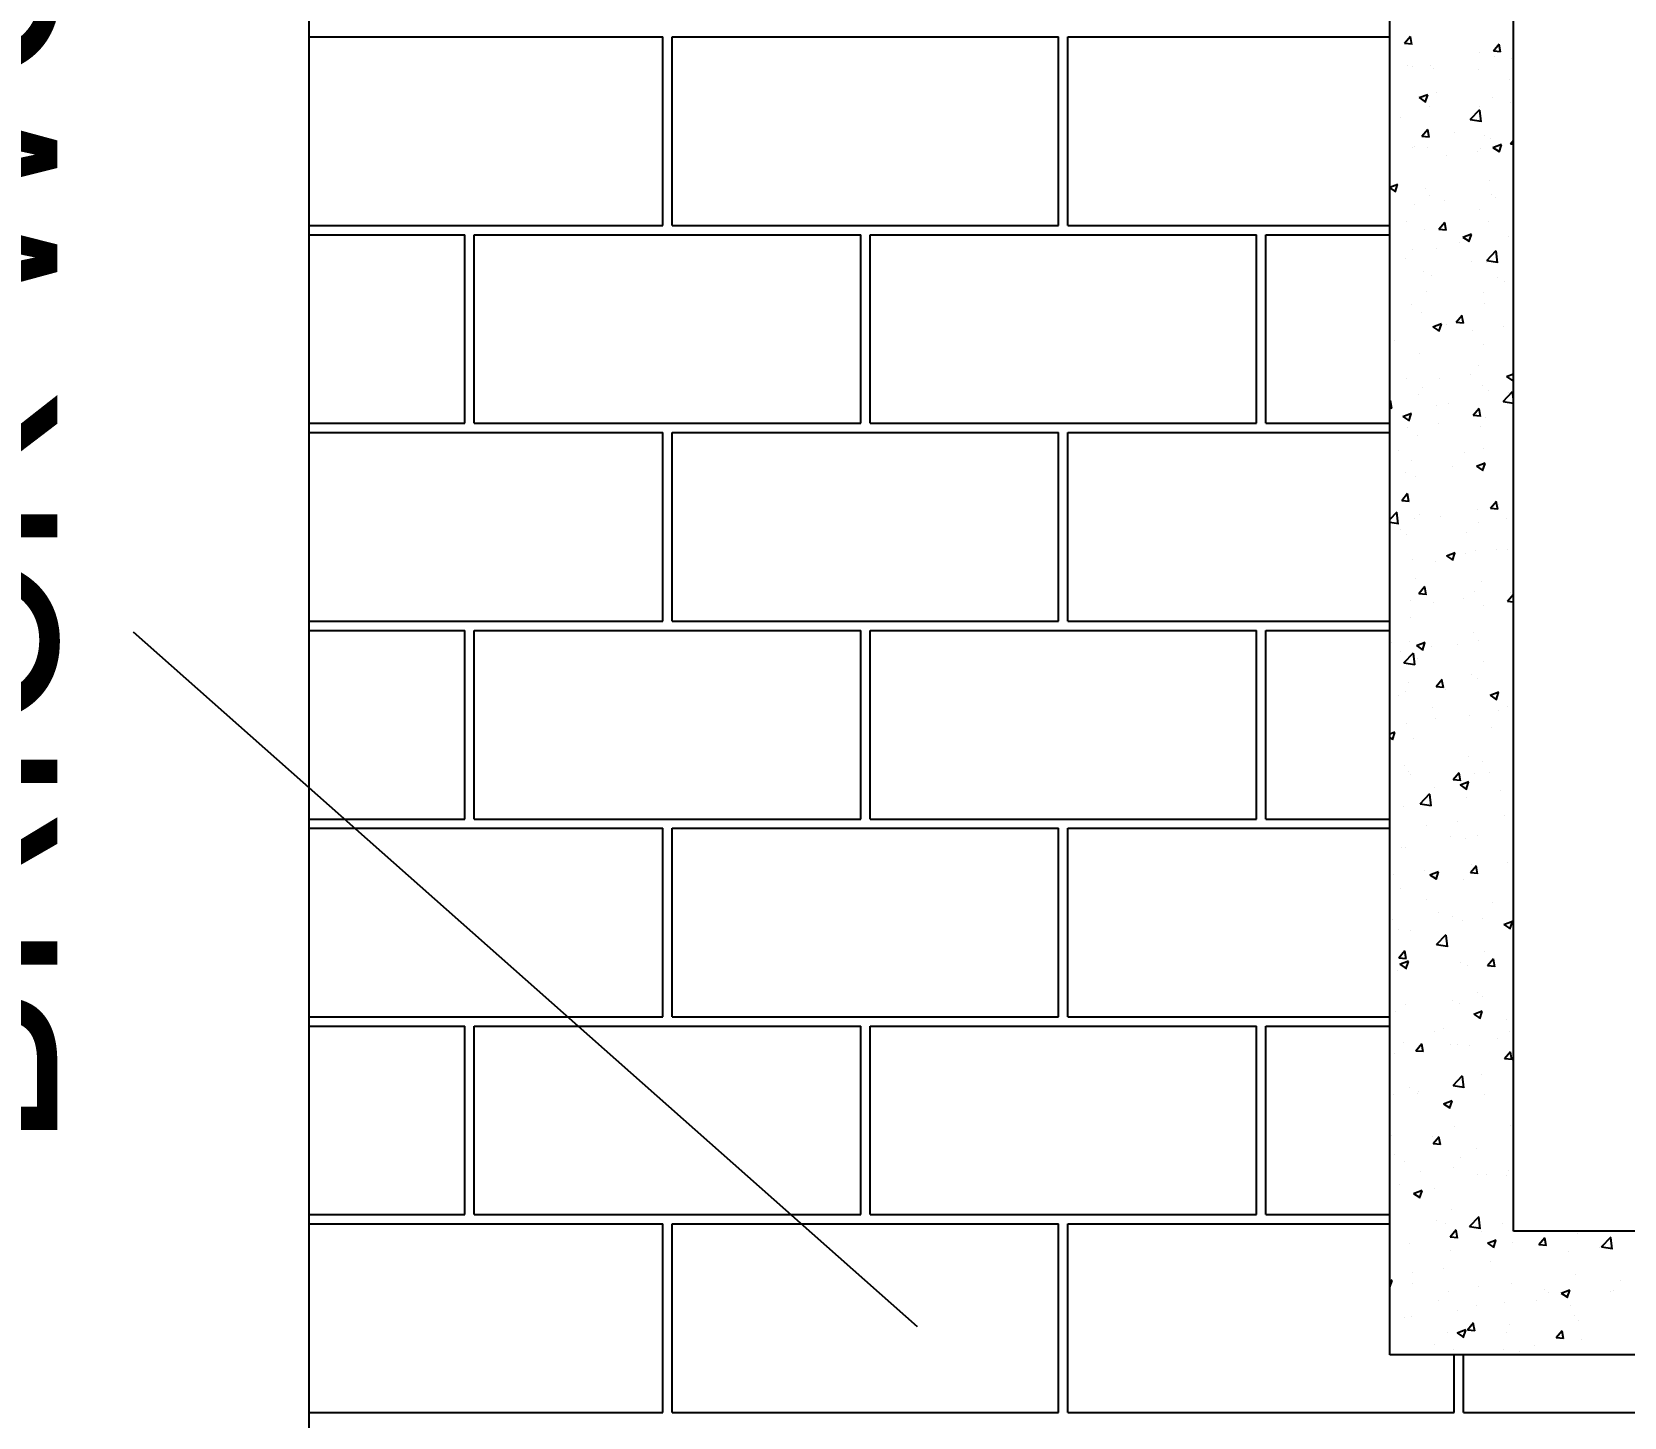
# Model space of a CAD drawing. Header units: metres. Extents: x -1560488.3 to -1560394.4, y 43534.5 to 43593.3.
# Drawn here: x -1560437.045 to -1560435.194, y 43537.665 to 43539.275 of the extents above; entities that cross this region are included whole.
import ezdxf

# ---------------------------------------------------------------- set-up
doc = ezdxf.new("R2010")
doc.units = ezdxf.units.M
doc.header["$LTSCALE"] = 750
doc.header["$MEASUREMENT"] = 0
doc.layers.get('0').update_dxf_attribs({"lineweight": 5})
doc.layers.add('BO', color=1, linetype='Continuous')
doc.styles.add('Romantic', font='GOTHIC.TTF')

# ---------------------------------------------------------------- blocks, each defined once
blk = doc.blocks.new('A$C70167D43')
at = {"color": 0}
for p, q in [((-254.33, -86.4), (-254.33, 228.59)), ((-173.02, -6.47), (-173.02, 170.31)), ((-163.72, 2.83), (-163.72, 170.31)), ((-267.57, 47.93), (-208.59, -4.34)), ((-14.85, 2.83), (-163.72, 2.83)), ((-5.54, -6.47), (-173.02, -6.47))]:
    blk.add_line(p, q, dxfattribs=at)
at = {"color": 4}
for p, q in [((-254.33, 92.7), (-227.72, 92.7)), ((-227.72, 78.51), (-227.72, 92.7)), ((-227.02, 92.7), (-197.94, 92.7)), ((-227.02, 78.51), (-227.02, 92.7)), ((-197.94, 78.51), (-197.94, 92.7)), ((-197.25, 92.7), (-173.02, 92.7)), ((-197.25, 78.51), (-197.25, 92.7)), ((-254.33, 78.51), (-227.72, 78.51)), ((-227.02, 78.51), (-197.94, 78.51)), ((-197.25, 78.51), (-173.02, 78.51)), ((-254.33, 77.82), (-242.61, 77.82)), ((-242.61, 63.63), (-242.61, 77.82)), ((-241.91, 77.82), (-212.83, 77.82)), ((-241.91, 63.63), (-241.91, 77.82)), ((-212.83, 63.63), (-212.83, 77.82)), ((-212.13, 77.82), (-183.06, 77.82)), ((-212.13, 63.63), (-212.13, 77.82)), ((-183.06, 63.63), (-183.06, 77.82)), ((-182.36, 77.82), (-173.02, 77.82)), ((-182.36, 63.63), (-182.36, 77.82)), ((-254.33, 63.63), (-242.61, 63.63)), ((-241.91, 63.63), (-212.83, 63.63)), ((-212.13, 63.63), (-183.06, 63.63)), ((-182.36, 63.63), (-173.02, 63.63)), ((-254.33, 62.93), (-227.72, 62.93)), ((-227.72, 48.74), (-227.72, 62.93)), ((-227.02, 62.93), (-197.94, 62.93)), ((-227.02, 48.74), (-227.02, 62.93)), ((-197.94, 48.74), (-197.94, 62.93)), ((-197.25, 62.93), (-173.02, 62.93)), ((-197.25, 48.74), (-197.25, 62.93)), ((-254.33, 48.74), (-227.72, 48.74)), ((-254.33, 48.04), (-242.61, 48.04)), ((-242.61, 33.85), (-242.61, 48.04)), ((-241.91, 48.04), (-212.83, 48.04)), ((-241.91, 33.85), (-241.91, 48.04)), ((-227.02, 48.74), (-197.94, 48.74)), ((-212.83, 33.85), (-212.83, 48.04)), ((-212.13, 48.04), (-183.06, 48.04)), ((-212.13, 33.85), (-212.13, 48.04)), ((-197.25, 48.74), (-173.02, 48.74)), ((-183.06, 33.85), (-183.06, 48.04)), ((-182.36, 48.04), (-173.02, 48.04)), ((-182.36, 33.85), (-182.36, 48.04)), ((-254.33, 33.85), (-242.61, 33.85)), ((-241.91, 33.85), (-212.83, 33.85)), ((-212.13, 33.85), (-183.06, 33.85)), ((-182.36, 33.85), (-173.02, 33.85)), ((-254.33, 33.15), (-227.72, 33.15)), ((-227.72, 18.96), (-227.72, 33.15)), ((-227.02, 18.96), (-227.02, 33.15)), ((-227.02, 33.15), (-197.94, 33.15)), ((-197.94, 18.96), (-197.94, 33.15)), ((-197.25, 18.96), (-197.25, 33.15)), ((-197.25, 33.15), (-173.02, 33.15)), ((-254.33, 18.96), (-227.72, 18.96)), ((-254.33, 18.27), (-242.61, 18.27)), ((-242.61, 4.08), (-242.61, 18.27)), ((-241.91, 18.27), (-212.83, 18.27)), ((-241.91, 4.08), (-241.91, 18.27)), ((-227.02, 18.96), (-197.94, 18.96)), ((-212.83, 4.08), (-212.83, 18.27)), ((-212.13, 18.27), (-183.06, 18.27)), ((-212.13, 4.08), (-212.13, 18.27)), ((-197.25, 18.96), (-173.02, 18.96)), ((-183.06, 4.08), (-183.06, 18.27)), ((-182.36, 18.27), (-173.02, 18.27)), ((-182.36, 4.08), (-182.36, 18.27)), ((-254.33, 4.08), (-242.61, 4.08)), ((-241.91, 4.08), (-212.83, 4.08)), ((-212.13, 4.08), (-183.06, 4.08)), ((-182.36, 4.08), (-173.02, 4.08)), ((-254.33, 3.38), (-227.72, 3.38)), ((-227.72, -10.81), (-227.72, 3.38)), ((-227.02, 3.38), (-197.94, 3.38)), ((-227.02, -10.81), (-227.02, 3.38)), ((-197.94, -10.81), (-197.94, 3.38)), ((-197.25, 3.38), (-173.02, 3.38)), ((-197.25, -10.81), (-197.25, 3.38)), ((-168.17, -10.81), (-168.17, -6.47)), ((-167.47, -10.81), (-167.47, -6.47)), ((-254.33, -10.81), (-227.72, -10.81)), ((-227.02, -10.81), (-197.94, -10.81)), ((-197.25, -10.81), (-168.17, -10.81)), ((-167.47, -10.81), (-138.4, -10.81))]:
    blk.add_line(p, q, dxfattribs=at)
at = {"color": 2}
for p, q in [((-171.91, 92.23), (-171.46, 92.77)), ((-171.36, 92.14), (-171.46, 92.72)), ((-171.91, 92.23), (-171.35, 92.18)), ((-166.28, 91.52), (-166.28, 91.52)), ((-165.23, 91.65), (-164.78, 92.18)), ((-165.23, 91.65), (-164.68, 91.6)), ((-165.18, 91.22), (-165.18, 91.22)), ((-164.68, 91.55), (-164.79, 92.14)), ((-163.86, 91.11), (-163.86, 91.11)), ((-171.7, 90.58), (-171.7, 90.58)), ((-171.33, 90.48), (-171.33, 90.48)), ((-169.96, 90.57), (-169.96, 90.57)), ((-169.73, 90.34), (-169.73, 90.34)), ((-166.37, 90.27), (-166.37, 90.27)), ((-164.05, 89.47), (-164.05, 89.47)), ((-170.81, 88.13), (-170.16, 88.38)), ((-170.81, 88.13), (-170.35, 87.82)), ((-170.36, 87.77), (-170.17, 88.34)), ((-170.07, 87.47), (-170.07, 87.47)), ((-169.47, 88.54), (-169.47, 88.54)), ((-165.29, 88.13), (-165.29, 88.13)), ((-163.97, 87.75), (-163.97, 87.75)), ((-172.18, 86.67), (-172.18, 86.67)), ((-166.97, 86.48), (-166.24, 87.24)), ((-166.97, 86.48), (-166.14, 86.35)), ((-166.3, 87.44), (-166.3, 87.44)), ((-166.15, 86.32), (-166.25, 87.2)), ((-170.61, 85.23), (-170.17, 85.77)), ((-170.61, 85.23), (-170.06, 85.19)), ((-170.07, 85.14), (-170.17, 85.72)), ((-168.18, 85.52), (-168.18, 85.52)), ((-165.92, 85.29), (-165.92, 85.29)), ((-171.35, 84.35), (-171.35, 84.35)), ((-171.18, 84.48), (-171.18, 84.48)), ((-170.18, 84.37), (-170.18, 84.37)), ((-166.42, 84.08), (-166.42, 84.08)), ((-166.22, 84.27), (-166.22, 84.27)), ((-165.41, 85.03), (-165.41, 85.03)), ((-165.26, 84.38), (-164.61, 84.63)), ((-165.26, 84.38), (-164.79, 84.07)), ((-164.8, 84.03), (-164.61, 84.59)), ((-163.94, 84.65), (-163.72, 84.92)), ((-163.94, 84.65), (-163.72, 84.63)), ((-168.75, 83.77), (-168.75, 83.77)), ((-173.02, 81.4), (-172.42, 81.63)), ((-172.62, 81.03), (-172.43, 81.59)), ((-165.52, 81.93), (-165.52, 81.93)), ((-173.02, 81.35), (-172.61, 81.07)), ((-170.3, 81.28), (-170.3, 81.28)), ((-170.03, 80.79), (-170.03, 80.79)), ((-168.87, 80.41), (-168.87, 80.41)), ((-165.35, 80.87), (-165.35, 80.87)), ((-165.06, 80.58), (-165.06, 80.58)), ((-171.2, 80.1), (-171.2, 80.1)), ((-166.3, 79.73), (-166.3, 79.73)), ((-171.73, 78.8), (-171.73, 78.8)), ((-170.41, 78.18), (-170.41, 78.18)), ((-169.32, 78.24), (-168.88, 78.77)), ((-169.32, 78.24), (-168.77, 78.19)), ((-168.78, 78.14), (-168.88, 78.72)), ((-167.52, 77.64), (-166.87, 77.89)), ((-165.63, 78.83), (-165.63, 78.83)), ((-171.32, 76.74), (-171.32, 76.74)), ((-169.5, 76.76), (-169.5, 76.76)), ((-167.79, 77.2), (-167.79, 77.2)), ((-167.52, 77.64), (-167.06, 77.33)), ((-167.07, 77.28), (-166.88, 77.84)), ((-164.08, 77.69), (-164.08, 77.69)), ((-171.84, 76.03), (-171.84, 76.03)), ((-166.87, 75.82), (-166.87, 75.82)), ((-165.74, 75.74), (-165.74, 75.74)), ((-165.73, 75.88), (-165.01, 76.63)), ((-165.73, 75.88), (-164.91, 75.75)), ((-164.91, 75.71), (-165.02, 76.6)), ((-170.52, 75.08), (-170.52, 75.08)), ((-169.88, 74.78), (-169.88, 74.78)), ((-164.91, 74.57), (-164.91, 74.57)), ((-164.36, 74.31), (-164.36, 74.31)), ((-170.24, 73.53), (-170.24, 73.53)), ((-165.95, 73.5), (-165.95, 73.5)), ((-171.37, 72.57), (-171.37, 72.57)), ((-170.64, 71.98), (-170.64, 71.98)), ((-165.86, 72.64), (-165.86, 72.64)), ((-169.79, 70.89), (-169.13, 71.14)), ((-169.79, 70.89), (-169.32, 70.58)), ((-169.33, 70.53), (-169.14, 71.09)), ((-168.73, 71.09), (-168.73, 71.09)), ((-168.03, 71.24), (-167.58, 71.77)), ((-168.03, 71.24), (-167.48, 71.19)), ((-167.48, 71.14), (-167.59, 71.73)), ((-164.48, 70.94), (-164.48, 70.94)), ((-163.76, 70.88), (-163.76, 70.88)), ((-172.69, 69.86), (-172.69, 69.86)), ((-166.81, 70.64), (-166.81, 70.64)), ((-165.97, 69.54), (-165.97, 69.54)), ((-170.75, 68.89), (-170.75, 68.89)), ((-166.93, 67.27), (-166.93, 67.27)), ((-166.33, 67.95), (-166.33, 67.95)), ((-164.23, 67.14), (-163.72, 67.34)), ((-164.23, 67.14), (-163.77, 66.83)), ((-171.76, 67.02), (-171.76, 67.02)), ((-170.54, 66.34), (-170.54, 66.34)), ((-169.26, 66.97), (-169.26, 66.97)), ((-166.08, 66.44), (-166.08, 66.44)), ((-165.57, 66.13), (-165.57, 66.13)), ((-164.5, 65.27), (-163.78, 66.03)), ((-164.1, 65.91), (-164.1, 65.91)), ((-163.78, 66.79), (-163.72, 66.96)), ((-163.72, 65.43), (-163.78, 65.99)), ((-173.02, 65.29), (-172.97, 65.36)), ((-173.02, 64.79), (-172.86, 64.77)), ((-172.87, 64.73), (-172.97, 65.31)), ((-170.86, 65.79), (-170.86, 65.79)), ((-169.53, 64.98), (-169.53, 64.98)), ((-168.58, 65.09), (-168.58, 65.09)), ((-166.74, 64.24), (-166.29, 64.77)), ((-166.19, 64.14), (-166.3, 64.73)), ((-164.5, 65.27), (-163.72, 65.15)), ((-172.05, 64.14), (-171.4, 64.39)), ((-172.05, 64.14), (-171.59, 63.83)), ((-171.59, 63.79), (-171.41, 64.35)), ((-169.38, 63.6), (-169.38, 63.6)), ((-166.74, 64.24), (-166.19, 64.19)), ((-165.85, 64.07), (-165.85, 64.07)), ((-171.71, 63.3), (-171.71, 63.3)), ((-170.97, 62.69), (-170.97, 62.69)), ((-166.2, 63.35), (-166.2, 63.35)), ((-172.39, 61.61), (-172.39, 61.61)), ((-167.42, 61.4), (-167.42, 61.4)), ((-165.98, 61.72), (-165.98, 61.72)), ((-171.83, 59.93), (-171.83, 59.93)), ((-171.4, 60.79), (-171.4, 60.79)), ((-168.3, 60.4), (-168.3, 60.4)), ((-166.5, 60.4), (-165.84, 60.65)), ((-166.5, 60.4), (-166.03, 60.08)), ((-166.31, 60.25), (-166.31, 60.25)), ((-166.04, 60.04), (-165.85, 60.6)), ((-171.09, 59.59), (-171.09, 59.59)), ((-172.12, 57.82), (-171.68, 58.36)), ((-172.12, 57.82), (-171.57, 57.77)), ((-171.58, 57.73), (-171.68, 58.31)), ((-165.45, 57.24), (-165, 57.77)), ((-164.9, 57.14), (-165.01, 57.73)), ((-173.02, 56.39), (-172.47, 56.96)), ((-172.38, 56.04), (-172.48, 56.93)), ((-171.2, 56.5), (-171.2, 56.5)), ((-170.75, 56.73), (-170.75, 56.73)), ((-169.23, 56.64), (-169.23, 56.64)), ((-166.42, 57.15), (-166.42, 57.15)), ((-165.45, 57.24), (-164.89, 57.19)), ((-164.87, 57.5), (-164.87, 57.5)), ((-164.27, 56.43), (-164.27, 56.43)), ((-173.02, 56.18), (-172.37, 56.08)), ((-172.24, 55.6), (-172.24, 55.6)), ((-171.79, 55.24), (-171.79, 55.24)), ((-167.27, 55.39), (-167.27, 55.39)), ((-166.36, 56.17), (-166.36, 56.17)), ((-166.54, 54.05), (-166.54, 54.05)), ((-164.99, 54.14), (-164.99, 54.14)), ((-164.13, 54.13), (-164.13, 54.13)), ((-171.31, 53.4), (-171.31, 53.4)), ((-169.56, 53.19), (-169.56, 53.19)), ((-168.76, 53.65), (-168.11, 53.9)), ((-168.76, 53.65), (-168.3, 53.34)), ((-168.3, 53.29), (-168.12, 53.85)), ((-167.32, 53.83), (-167.32, 53.83)), ((-171.08, 51.91), (-171.08, 51.91)), ((-166.12, 51.7), (-166.12, 51.7)), ((-170.83, 50.82), (-170.38, 51.36)), ((-170.83, 50.82), (-170.28, 50.78)), ((-170.28, 50.73), (-170.39, 51.31)), ((-167.44, 50.47), (-167.44, 50.47)), ((-166.65, 50.96), (-166.65, 50.96)), ((-164.16, 50.24), (-163.72, 50.77)), ((-163.92, 50.93), (-163.92, 50.93)), ((-171.43, 50.3), (-171.43, 50.3)), ((-169.77, 50.16), (-169.77, 50.16)), ((-166, 49.94), (-166, 49.94)), ((-164.16, 50.24), (-163.72, 50.2)), ((-171.43, 49.01), (-171.43, 49.01)), ((-172.9, 47.16), (-172.9, 47.16)), ((-171.54, 47.2), (-171.54, 47.2)), ((-171.02, 46.9), (-170.37, 47.15)), ((-171.02, 46.9), (-170.56, 46.59)), ((-170.57, 46.54), (-170.38, 47.11)), ((-169.89, 46.8), (-169.89, 46.8)), ((-167.93, 46.95), (-167.93, 46.95)), ((-166.76, 47.86), (-166.76, 47.86)), ((-166.36, 47.26), (-166.36, 47.26)), ((-172.22, 46.49), (-172.22, 46.49)), ((-171.96, 45.6), (-171.24, 46.36)), ((-171.96, 45.6), (-171.14, 45.48)), ((-171.14, 45.44), (-171.25, 46.32)), ((-170.94, 45.91), (-170.94, 45.91)), ((-165.97, 45.7), (-165.97, 45.7)), ((-169.54, 43.83), (-169.09, 44.36)), ((-166.88, 44.76), (-166.88, 44.76)), ((-166.39, 44.39), (-166.39, 44.39)), ((-171.81, 43.46), (-171.81, 43.46)), ((-171.65, 44.11), (-171.65, 44.11)), ((-169.54, 43.83), (-168.99, 43.78)), ((-168.99, 43.73), (-169.1, 44.31)), ((-168.81, 43.59), (-168.81, 43.59)), ((-165.47, 43.16), (-164.82, 43.41)), ((-165.47, 43.16), (-165.01, 42.84)), ((-165.01, 42.8), (-164.83, 43.36)), ((-172.34, 43.13), (-172.34, 43.13)), ((-169.78, 42.22), (-169.78, 42.22)), ((-164.81, 42.01), (-164.81, 42.01)), ((-164.16, 42.34), (-164.16, 42.34)), ((-171.77, 41.01), (-171.77, 41.01)), ((-169.58, 41.41), (-169.58, 41.41)), ((-166.99, 41.66), (-166.99, 41.66)), ((-173.02, 40.26), (-172.64, 40.41)), ((-173.02, 39.98), (-172.82, 39.84)), ((-172.83, 39.8), (-172.64, 40.36)), ((-171.26, 39.92), (-171.26, 39.92)), ((-165.38, 40.7), (-165.38, 40.7)), ((-167.1, 38.57), (-167.1, 38.57)), ((-171.88, 37.91), (-171.88, 37.91)), ((-171.59, 37.46), (-171.59, 37.46)), ((-171.46, 37.22), (-171.46, 37.22)), ((-168.25, 36.83), (-167.8, 37.36)), ((-167.7, 36.73), (-167.81, 37.32)), ((-166.63, 37.25), (-166.63, 37.25)), ((-166.03, 38.16), (-166.03, 38.16)), ((-165.5, 37.33), (-165.5, 37.33)), ((-169.63, 36.21), (-169.63, 36.21)), ((-168.25, 36.83), (-167.7, 36.78)), ((-167.83, 37.03), (-167.83, 37.03)), ((-167.73, 36.41), (-167.08, 36.66)), ((-167.73, 36.41), (-167.27, 36.1)), ((-167.28, 36.05), (-167.09, 36.61)), ((-164.66, 36.01), (-164.66, 36.01)), ((-171.99, 34.81), (-171.99, 34.81)), ((-170.73, 35), (-170.01, 35.76)), ((-170.73, 35), (-169.9, 34.87)), ((-169.91, 34.84), (-170.01, 35.72)), ((-167.22, 35.47), (-167.22, 35.47)), ((-167.95, 33.66), (-167.95, 33.66)), ((-164.42, 34.13), (-164.42, 34.13)), ((-170.28, 33.36), (-170.28, 33.36)), ((-168.48, 32.53), (-168.48, 32.53)), ((-167.33, 32.37), (-167.33, 32.37)), ((-166.41, 32.6), (-166.41, 32.6)), ((-172.11, 31.72), (-172.11, 31.72)), ((-171.84, 31.67), (-171.84, 31.67)), ((-170.4, 29.99), (-170.4, 29.99)), ((-166.96, 29.83), (-166.51, 30.36)), ((-166.87, 30.46), (-166.87, 30.46)), ((-166.41, 29.73), (-166.52, 30.32)), ((-164.18, 30.56), (-164.18, 30.56)), ((-172.73, 29.69), (-172.73, 29.69)), ((-170, 29.66), (-169.35, 29.91)), ((-170, 29.66), (-169.53, 29.35)), ((-169.61, 29.63), (-169.61, 29.63)), ((-169.54, 29.3), (-169.35, 29.87)), ((-167.44, 29.27), (-167.44, 29.27)), ((-166.96, 29.83), (-166.4, 29.78)), ((-172.22, 28.62), (-172.22, 28.62)), ((-170.29, 27.77), (-170.29, 27.77)), ((-165.32, 27.56), (-165.32, 27.56)), ((-169.32, 26.79), (-169.32, 26.79)), ((-168.33, 26.52), (-168.33, 26.52)), ((-166.06, 26.37), (-166.06, 26.37)), ((-172.84, 26.32), (-172.84, 26.32)), ((-172.33, 25.52), (-172.33, 25.52)), ((-171.48, 25.44), (-171.48, 25.44)), ((-167.55, 26.18), (-167.55, 26.18)), ((-164.44, 25.92), (-163.79, 26.17)), ((-164.44, 25.92), (-163.98, 25.6)), ((-163.99, 25.56), (-163.8, 26.12)), ((-169.5, 24.4), (-168.77, 25.15)), ((-169.5, 24.4), (-168.67, 24.27)), ((-168.68, 24.23), (-168.78, 25.12)), ((-172.34, 23.41), (-171.89, 23.95)), ((-172.34, 23.41), (-171.79, 23.36)), ((-172.26, 22.92), (-171.61, 23.17)), ((-172.26, 22.92), (-171.8, 22.6)), ((-172.14, 23.04), (-172.14, 23.04)), ((-171.79, 23.32), (-171.9, 23.9)), ((-171.81, 22.56), (-171.62, 23.12)), ((-171.77, 23.12), (-171.77, 23.12)), ((-167.67, 23.08), (-167.67, 23.08)), ((-167.17, 22.83), (-167.17, 22.83)), ((-165.89, 23.89), (-165.89, 23.89)), ((-165.67, 22.83), (-165.22, 23.36)), ((-165.67, 22.83), (-165.11, 22.78)), ((-165.12, 22.73), (-165.23, 23.32)), ((-172.45, 22.42), (-172.45, 22.42)), ((-166.44, 20.82), (-166.44, 20.82)), ((-166.01, 20.53), (-166.01, 20.53)), ((-172.56, 19.33), (-172.56, 19.33)), ((-171.87, 19.89), (-171.87, 19.89)), ((-168.34, 20.22), (-168.34, 20.22)), ((-167.78, 19.98), (-167.78, 19.98)), ((-166.71, 19.17), (-166.06, 19.42)), ((-166.25, 18.81), (-166.06, 19.37)), ((-168.99, 18.08), (-168.99, 18.08)), ((-166.71, 19.17), (-166.24, 18.86)), ((-164.21, 18.78), (-164.21, 18.78)), ((-171.99, 17.04), (-171.99, 17.04)), ((-171.05, 16.41), (-170.6, 16.95)), ((-170.5, 16.32), (-170.61, 16.9)), ((-169.64, 17.85), (-169.64, 17.85)), ((-168.46, 16.86), (-168.46, 16.86)), ((-167.89, 16.88), (-167.89, 16.88)), ((-167.02, 16.83), (-167.02, 16.83)), ((-164.93, 17.32), (-164.93, 17.32)), ((-164.02, 17.87), (-164.02, 17.87)), ((-172.67, 16.23), (-172.67, 16.23)), ((-171.05, 16.41), (-170.5, 16.37)), ((-170.79, 16.55), (-170.79, 16.55)), ((-164.38, 15.83), (-163.93, 16.36)), ((-164.38, 15.83), (-163.82, 15.78)), ((-163.83, 15.74), (-163.94, 16.32)), ((-168.26, 13.79), (-167.54, 14.55)), ((-167.44, 13.63), (-167.55, 14.51)), ((-166.09, 14.59), (-166.09, 14.59)), ((-171.51, 13.66), (-171.51, 13.66)), ((-170.91, 13.19), (-170.91, 13.19)), ((-170.84, 13.35), (-170.84, 13.35)), ((-168.26, 13.79), (-167.44, 13.67)), ((-168.01, 13.79), (-168.01, 13.79)), ((-167.38, 13.65), (-167.38, 13.65)), ((-172.78, 13.13), (-172.78, 13.13)), ((-168.97, 12.42), (-168.32, 12.67)), ((-168.97, 12.42), (-168.51, 12.11)), ((-168.52, 12.06), (-168.33, 12.63)), ((-165.87, 13.14), (-165.87, 13.14)), ((-172.9, 10.03), (-172.9, 10.03)), ((-169.83, 9.98), (-169.83, 9.98)), ((-169.76, 9.42), (-169.31, 9.95)), ((-169.21, 9.32), (-169.32, 9.9)), ((-168.12, 10.69), (-168.12, 10.69)), ((-163.95, 10.76), (-163.95, 10.76)), ((-172.65, 8.59), (-172.65, 8.59)), ((-169.76, 9.42), (-169.2, 9.37)), ((-166.47, 9.04), (-166.47, 9.04)), ((-171.9, 8.11), (-171.9, 8.11)), ((-170.69, 7.34), (-170.69, 7.34)), ((-168.23, 7.59), (-168.23, 7.59)), ((-167.68, 8.38), (-167.68, 8.38)), ((-164.07, 7.39), (-164.07, 7.39)), ((-173.01, 6.94), (-173.01, 6.94)), ((-172.28, 6.31), (-172.28, 6.31)), ((-169.67, 6.07), (-169.67, 6.07)), ((-166.4, 7.09), (-166.4, 7.09)), ((-165.72, 7.13), (-165.72, 7.13)), ((-164.24, 7), (-164.24, 7)), ((-171.23, 5.67), (-170.58, 5.92)), ((-171.23, 5.67), (-170.77, 5.36)), ((-170.78, 5.32), (-170.59, 5.88)), ((-169.53, 3.65), (-169.53, 3.65)), ((-168.35, 4.5), (-168.35, 4.5)), ((-167.03, 3.19), (-166.3, 3.94)), ((-166.52, 3.72), (-166.52, 3.72)), ((-166.21, 3.02), (-166.31, 3.91)), ((-168.85, 3.42), (-168.85, 3.42)), ((-168.47, 2.42), (-168.02, 2.95)), ((-168.47, 2.42), (-167.91, 2.37)), ((-167.92, 2.32), (-168.03, 2.91)), ((-167.03, 3.19), (-166.2, 3.06)), ((-166.11, 2.81), (-166.11, 2.81)), ((-164.57, 3.44), (-164.57, 3.44)), ((-158.93, 2.69), (-158.93, 2.69)), ((-157.1, 1.65), (-156.37, 2.4)), ((-171.54, 1.88), (-171.54, 1.88)), ((-168.46, 1.4), (-168.46, 1.4)), ((-165.68, 1.93), (-165.03, 2.18)), ((-165.68, 1.93), (-165.22, 1.62)), ((-165.23, 1.57), (-165.04, 2.13)), ((-163.76, 1.99), (-163.76, 1.99)), ((-161.8, 1.83), (-161.35, 2.37)), ((-161.8, 1.83), (-161.24, 1.78)), ((-161.25, 1.74), (-161.36, 2.32)), ((-159.57, 1.29), (-159.57, 1.29)), ((-157.24, 1.6), (-157.24, 1.6)), ((-157.1, 1.65), (-156.27, 1.52)), ((-156.28, 1.48), (-156.38, 2.37)), ((-168.97, 0.05), (-168.97, 0.05)), ((-165.44, 0.52), (-165.44, 0.52)), ((-173.02, -0.89), (-172.85, -0.82)), ((-173.02, -1.37), (-172.85, -0.87)), ((-171.34, -1.1), (-171.34, -1.1)), ((-171.3, -0.25), (-171.3, -0.25)), ((-163.87, -1.1), (-163.87, -1.1)), ((-159.04, -0.41), (-159.04, -0.41)), ((-155.64, -0.88), (-155.64, -0.88)), ((-169.38, -2.35), (-169.38, -2.35)), ((-168.57, -1.7), (-168.57, -1.7)), ((-166.38, -1.31), (-166.38, -1.31)), ((-162.01, -2.38), (-162.01, -2.38)), ((-161.41, -1.52), (-161.41, -1.52)), ((-161.07, -1.81), (-161.07, -1.81)), ((-160.13, -1.82), (-159.48, -1.57)), ((-160.13, -1.82), (-159.66, -2.13)), ((-159.69, -2.07), (-159.69, -2.07)), ((-159.67, -2.18), (-159.48, -1.61)), ((-156.44, -1.73), (-156.44, -1.73)), ((-156.16, -1.61), (-156.16, -1.61)), ((-167.89, -3.15), (-167.89, -3.15)), ((-166.5, -2.74), (-166.5, -2.74)), ((-164.42, -2.56), (-164.42, -2.56)), ((-159.45, -2.77), (-159.45, -2.77)), ((-159.15, -3.5), (-159.15, -3.5)), ((-171.92, -3.67), (-171.92, -3.67)), ((-171.41, -3.62), (-171.41, -3.62)), ((-167.94, -4.82), (-167.29, -4.57)), ((-167.49, -5.18), (-167.3, -4.61)), ((-167.18, -4.58), (-166.73, -4.05)), ((-167.18, -4.58), (-166.62, -4.63)), ((-166.63, -4.68), (-166.74, -4.09)), ((-164.27, -4.79), (-164.27, -4.79)), ((-163.99, -4.2), (-163.99, -4.2)), ((-160.51, -5.17), (-160.06, -4.63)), ((-159.96, -5.26), (-160.06, -4.68)), ((-158.84, -3.85), (-158.84, -3.85)), ((-169.69, -5.72), (-169.69, -5.72)), ((-168.69, -4.8), (-168.69, -4.8)), ((-167.94, -4.82), (-167.48, -5.13)), ((-162.13, -5.74), (-162.13, -5.74)), ((-160.51, -5.17), (-159.95, -5.21)), ((-158.61, -5.28), (-158.61, -5.28)), ((-168.23, -6.04), (-168.23, -6.04)), ((-164.46, -6.05), (-164.46, -6.05)), ((-163.26, -6.25), (-163.26, -6.25)), ((-158.29, -6.46), (-158.29, -6.46))]:
    blk.add_line(p, q, dxfattribs=at)
at = {"color": 0, "style": 'Romantic'}
blk.add_text('BRICK WORK', height=13.957, rotation=90, dxfattribs=at).set_placement((-273.29, 8.92))

msp = doc.modelspace()

# ---------------------------------------------------------------- block references
at = {"layer": 'BO', "color": 4, "xscale": 0.0154482882477733, "yscale": 0.0154482882477733, "zscale": 0.0154482882477733}
msp.add_blockref('A$C70167D43', (-1560432.7934, 43537.8373), dxfattribs=at)

doc.saveas('drawing.dxf')
